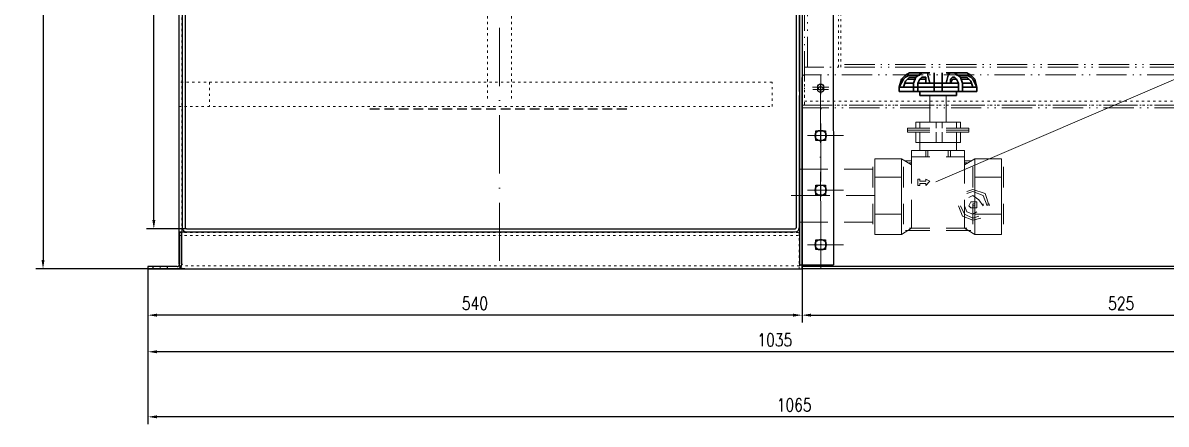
# Model space of a CAD drawing. Header units: millimetres. Extents: x 13152 to 35294, y -6229 to 14001.
# Drawn here: x 30114 to 31057, y 11417 to 11748 of the extents above; entities that cross this region are included whole.
import ezdxf

# ---------------------------------------------------------------- set-up
doc = ezdxf.new("R2010")
doc.units = ezdxf.units.MM
doc.header["$LTSCALE"] = 4
for name, pattern in [('5 双点画线', [10.5, 6.25, -1.25, 0.25, -1.25, 0.25, -1.25]), ('ACAD_ISO02W100', [15, 12, -3]), ('ACAD_ISO03W100', [1.18, 0.47, -0.71]), ('ACAD_ISO10W100', [18, 12, -3, 0, -3]), ('ACISOWELD', [3, 2, -1])]:
    doc.linetypes.add(name, pattern=pattern)
doc.layers.add('标注、文本', color=3, linetype='Continuous', lineweight=25)
doc.layers.add('铁心', color=3, linetype='Continuous', lineweight=0)
doc.styles.add('TH_GBDIM', font='romans.shx', dxfattribs={"width": 0.8, "bigfont": 'gbcbig.shx'})
doc.dimstyles.new('TH_GBDIM1', dxfattribs={"dimscale": 3, "dimtxt": 3.5, "dimasz": 2.5, "dimexe": 2, "dimexo": 0, "dimgap": 1.5, "dimtad": 1, "dimdec": 1, "dimzin": 0, "dimdsep": 46, "dimtxsty": 'TH_GBDIM', "dimcen": 2.5, "dimclrd": 3, "dimclre": 256, "dimclrt": 2, "dimadec": 0, "dimazin": 0, "dimtfac": 0.714286, "dimtdec": 1, "dimtmove": 0, "dimatfit": 3, "dimfxl": 1, "dimtzin": 0, "dimlwd": -1, "dimlwe": -1, "dimarcsym": 0})

# ---------------------------------------------------------------- blocks, each defined once
blk = doc.blocks.new('*D256')
at = {"layer": 'Defpoints', "color": 0}
for p in [(30247.3, 12394.92), (30130.23, 11544.92), (30247.3, 11544.92)]:
    blk.add_point(p, dxfattribs=at)
at = {"layer": '标注、文本'}
for p, q in [((30247.3, 12394.92), (30124.23, 12394.92)), ((30247.3, 11544.92), (30124.23, 11544.92))]:
    blk.add_line(p, q, dxfattribs=at)
at = {"layer": '标注、文本', "color": 3}
blk.add_line((30130.23, 12387.42), (30130.23, 11552.42), dxfattribs=at)
for points in [[(30128.98, 12387.42), (30131.48, 12387.42), (30130.23, 12394.92)], [(30128.98, 11552.42), (30131.48, 11552.42), (30130.23, 11544.92)]]:
    blk.add_solid(points, dxfattribs=at)
at = {"layer": '标注、文本', "color": 2, "insert": (30120.48, 11969.92), "char_height": 10.5, "attachment_point": 5, "rotation": 90, "style": 'TH_GBDIM'}
blk.add_mtext('850.0', dxfattribs=at)
blk = doc.blocks.new('*D275')
at = {"layer": 'Defpoints', "color": 0}
for p in [(30216.83, 11546.92), (31251.8, 11548.92), (30216.83, 11476.62)]:
    blk.add_point(p, dxfattribs=at)
at = {"layer": '标注、文本'}
for p, q in [((30216.83, 11546.92), (30216.83, 11470.62)), ((31251.8, 11548.92), (31251.8, 11470.62))]:
    blk.add_line(p, q, dxfattribs=at)
at = {"layer": '标注、文本', "color": 3}
blk.add_line((31244.3, 11476.62), (30224.33, 11476.62), dxfattribs=at)
for points in [[(30224.33, 11477.87), (30224.33, 11475.37), (30216.83, 11476.62)], [(31244.3, 11477.87), (31244.3, 11475.37), (31251.8, 11476.62)]]:
    blk.add_solid(points, dxfattribs=at)
at = {"layer": '标注、文本', "color": 2, "insert": (30734.32, 11486.37), "char_height": 10.5, "attachment_point": 5, "style": 'TH_GBDIM'}
blk.add_mtext('1035', dxfattribs=at)
blk = doc.blocks.new('*D276')
at = {"layer": 'Defpoints', "color": 0}
for p in [(31283.8, 11679.92), (30756.8, 11544.92), (31283.8, 11506.82)]:
    blk.add_point(p, dxfattribs=at)
at = {"layer": '标注、文本'}
for p, q in [((31283.8, 11679.92), (31283.8, 11500.82)), ((30756.8, 11544.92), (30756.8, 11500.82))]:
    blk.add_line(p, q, dxfattribs=at)
at = {"layer": '标注、文本', "color": 3}
blk.add_line((30764.3, 11506.82), (31276.3, 11506.82), dxfattribs=at)
for points in [[(30764.3, 11508.07), (30764.3, 11505.57), (30756.8, 11506.82)], [(31276.3, 11508.07), (31276.3, 11505.57), (31283.8, 11506.82)]]:
    blk.add_solid(points, dxfattribs=at)
at = {"layer": '标注、文本', "color": 2, "insert": (31020.3, 11516.57), "char_height": 10.5, "attachment_point": 5, "style": 'TH_GBDIM'}
blk.add_mtext('525', dxfattribs=at)
blk = doc.blocks.new('*D258')
at = {"layer": 'Defpoints', "color": 0}
for p in [(31283.8, 11679.92), (30216.83, 11546.92), (30216.83, 11422.97)]:
    blk.add_point(p, dxfattribs=at)
at = {"layer": '标注、文本'}
for p, q in [((31283.8, 11679.92), (31283.8, 11416.97)), ((30216.83, 11546.92), (30216.83, 11416.97))]:
    blk.add_line(p, q, dxfattribs=at)
at = {"layer": '标注、文本', "color": 3}
blk.add_line((31276.3, 11422.97), (30224.33, 11422.97), dxfattribs=at)
for points in [[(30224.33, 11424.22), (30224.33, 11421.72), (30216.83, 11422.97)], [(31276.3, 11424.22), (31276.3, 11421.72), (31283.8, 11422.97)]]:
    blk.add_solid(points, dxfattribs=at)
at = {"layer": '标注、文本', "color": 2, "insert": (30750.32, 11432.72), "char_height": 10.5, "attachment_point": 5, "style": 'TH_GBDIM'}
blk.add_mtext('1065', dxfattribs=at)
blk = doc.blocks.new('*D262')
at = {"layer": 'Defpoints', "color": 0}
for p in [(30216.83, 11544.92), (30756.8, 11544.92), (30216.83, 11506.82)]:
    blk.add_point(p, dxfattribs=at)
at = {"layer": '标注、文本'}
for p, q in [((30216.83, 11544.92), (30216.83, 11500.82)), ((30756.8, 11544.92), (30756.8, 11500.82))]:
    blk.add_line(p, q, dxfattribs=at)
at = {"layer": '标注、文本', "color": 3}
blk.add_line((30749.3, 11506.82), (30224.33, 11506.82), dxfattribs=at)
for points in [[(30224.33, 11508.07), (30224.33, 11505.57), (30216.83, 11506.82)], [(30749.3, 11508.07), (30749.3, 11505.57), (30756.8, 11506.82)]]:
    blk.add_solid(points, dxfattribs=at)
at = {"layer": '标注、文本', "color": 2, "insert": (30486.82, 11516.57), "char_height": 10.5, "attachment_point": 5, "style": 'TH_GBDIM'}
blk.add_mtext('540', dxfattribs=at)
blk = doc.blocks.new('*D283')
at = {"layer": 'Defpoints', "color": 0}
for p in [(30221.69, 12392.42), (30248.55, 12392.42), (30248.55, 11577.92)]:
    blk.add_point(p, dxfattribs=at)
at = {"layer": '标注、文本', "linetype": 'ByBlock'}
for p, q in [((30248.55, 12392.42), (30215.69, 12392.42)), ((30248.55, 11577.92), (30215.69, 11577.92))]:
    blk.add_line(p, q, dxfattribs=at)
at = {"layer": '标注、文本', "color": 3, "linetype": 'ByBlock'}
blk.add_line((30221.69, 11585.42), (30221.69, 12384.92), dxfattribs=at)
at = {"layer": '标注、文本', "color": 3}
for points in [[(30220.44, 12384.92), (30222.94, 12384.92), (30221.69, 12392.42)], [(30220.44, 11585.42), (30222.94, 11585.42), (30221.69, 11577.92)]]:
    blk.add_solid(points, dxfattribs=at)
at = {"layer": '标注、文本', "color": 2, "insert": (30211.94, 11985.17), "char_height": 10.5, "attachment_point": 5, "rotation": 90, "style": 'TH_GBDIM'}
blk.add_mtext('814.5', dxfattribs=at)

msp = doc.modelspace()

# ---------------------------------------------------------------- linework, layer by layer
at = {"color": 7, "linetype": 'ACAD_ISO02W100', "lineweight": 30}
for points in [[(30845.56, 11706.55), (30842.19, 11704.86), (30838.82, 11701.49)], [(30845.56, 11704.86), (30842.19, 11703.18), (30840.5, 11701.49)], [(30845.56, 11703.18), (30843.87, 11701.49), (30842.19, 11699.81)], [(30860.73, 11706.55), (30855.67, 11706.55), (30850.62, 11703.18), (30848.93, 11698.12)], [(30855.67, 11703.18), (30853.99, 11701.49), (30852.3, 11698.12)], [(30859.04, 11698.12), (30859.04, 11701.49), (30859.04, 11703.18), (30857.36, 11703.18)], [(30862.41, 11698.12), (30860.73, 11704.86), (30860.73, 11706.55)], [(30875.9, 11698.12), (30877.58, 11704.86), (30879.27, 11706.55)], [(30875.9, 11706.55), (30892.75, 11706.55)], [(30880.95, 11703.18), (30879.27, 11701.49)], [(30889.38, 11698.12), (30887.69, 11703.18), (30882.64, 11706.55)], [(30886.01, 11698.12), (30884.32, 11701.49), (30882.64, 11703.18)], [(30899.49, 11701.49), (30896.12, 11704.86), (30892.75, 11706.55)], [(30897.81, 11701.49), (30896.12, 11703.18), (30892.75, 11704.86)], [(30896.12, 11699.81), (30894.44, 11701.49), (30892.75, 11703.18)], [(30862.41, 11691.38), (30837.13, 11691.38), (30837.13, 11694.75)], [(30862.41, 11691.38), (30837.13, 11691.38), (30837.13, 11694.75), (30848.93, 11694.75)], [(30845.56, 11701.49), (30843.87, 11701.49), (30842.19, 11699.81)], [(30855.67, 11701.49), (30853.99, 11701.49), (30852.3, 11698.12)], [(30852.3, 11691.38), (30852.3, 11698.12), (30852.3, 11694.75)], [(30852.3, 11694.75), (30886.01, 11694.75)], [(30859.04, 11701.49), (30857.36, 11701.49)], [(30859.04, 11701.49), (30859.04, 11698.12)], [(30901.18, 11694.75), (30901.18, 11691.38), (30875.9, 11691.38)], [(30889.38, 11694.75), (30901.18, 11694.75), (30901.18, 11691.38), (30875.9, 11691.38)], [(30879.27, 11698.12), (30880.95, 11701.49)], [(30886.01, 11698.12), (30884.32, 11701.49), (30882.64, 11701.49)], [(30886.01, 11691.38), (30886.01, 11698.12), (30886.01, 11694.75)], [(30896.12, 11699.81), (30894.44, 11701.49), (30892.75, 11701.49)]]:
    msp.add_lwpolyline(points, dxfattribs=at)
msp.add_lwpolyline([(30884.32, 11691.38), (30884.32, 11688.01), (30853.99, 11688.01), (30853.99, 11691.38)], close=True, dxfattribs=at)
at = {"color": 2, "linetype": 'ACAD_ISO02W100', "lineweight": 13}
for points in [[(30875.9, 11688.01), (30875.9, 11666.1), (30862.41, 11666.1), (30862.41, 11688.01)], [(30884.32, 11649.24), (30884.32, 11642.5), (30853.99, 11642.5), (30853.99, 11649.24)], [(30901.18, 11597), (30901.18, 11600.37), (30897.81, 11600.37), (30896.12, 11600.37), (30894.44, 11597), (30896.12, 11595.31), (30897.81, 11595.31), (30901.18, 11595.31)], [(30899.49, 11597), (30899.49, 11598.68), (30897.81, 11598.68), (30897.81, 11597)]]:
    msp.add_lwpolyline(points, close=True, dxfattribs=at)
for points in [[(30850.62, 11661.04), (30850.62, 11666.1), (30887.69, 11666.1), (30887.69, 11661.04)], [(30862.41, 11659.36), (30843.87, 11659.36), (30843.87, 11661.04), (30862.41, 11661.04)], [(30862.41, 11657.67), (30843.87, 11657.67), (30843.87, 11659.36), (30862.41, 11659.36)], [(30887.69, 11657.67), (30887.69, 11649.24), (30850.62, 11649.24), (30850.62, 11657.67)], [(30894.44, 11661.04), (30894.44, 11659.36), (30875.9, 11659.36)], [(30875.9, 11661.04), (30894.44, 11661.04)], [(30894.44, 11659.36), (30894.44, 11657.67), (30875.9, 11657.67)], [(30875.9, 11659.36), (30894.44, 11659.36)], [(30862.41, 11637.45), (30847.24, 11637.45), (30847.24, 11642.5), (30862.41, 11642.5)], [(30847.24, 11637.45), (30847.24, 11615.53)], [(30891.07, 11642.5), (30891.07, 11637.45), (30875.9, 11637.45)], [(30875.9, 11642.5), (30891.07, 11642.5)], [(30891.07, 11637.45), (30891.07, 11615.53)], [(30815.22, 11612.16), (30815.22, 11629.02)], [(30816.91, 11635.76), (30816.91, 11620.59), (30816.91, 11590.25), (30816.91, 11573.4)], [(30838.82, 11635.76), (30838.82, 11620.59), (30838.82, 11590.25), (30838.82, 11573.4)], [(30921.4, 11635.76), (30921.4, 11620.59), (30899.49, 11620.59)], [(30899.49, 11635.76), (30899.49, 11620.59), (30899.49, 11590.25), (30899.49, 11573.4)], [(30921.4, 11635.76), (30921.4, 11620.59), (30921.4, 11590.25), (30921.4, 11573.4)], [(30923.09, 11612.16), (30923.09, 11629.02)], [(30754.55, 11627.33), (30778.14, 11627.33)], [(30791.63, 11627.33), (30815.22, 11627.33)], [(30852.3, 11618.91), (30853.99, 11618.91), (30853.99, 11617.22)], [(30852.3, 11618.91), (30852.3, 11617.22)], [(30859.04, 11618.91), (30862.41, 11617.22), (30859.04, 11613.85)], [(30859.04, 11618.91), (30859.04, 11617.22)], [(30852.3, 11613.85), (30853.99, 11613.85), (30853.99, 11615.53)], [(30859.04, 11613.85), (30859.04, 11615.53), (30853.99, 11615.53)], [(30911.29, 11597), (30907.92, 11607.11), (30897.81, 11610.48), (30892.75, 11608.79)], [(30909.61, 11597), (30906.23, 11605.42), (30897.81, 11608.79), (30892.75, 11607.11)], [(30756.23, 11605.42), (30779.83, 11605.42)], [(30793.31, 11605.42), (30816.91, 11605.42)], [(30847.24, 11602.05), (30847.24, 11578.46)], [(30891.07, 11602.05), (30891.07, 11578.46), (30899.49, 11573.4)], [(30906.23, 11597), (30902.86, 11602.05), (30897.81, 11605.42), (30894.44, 11603.74)], [(30840.5, 11598.68), (30840.5, 11581.83)], [(30886.01, 11597), (30889.38, 11588.57), (30897.81, 11585.2), (30904.55, 11586.88)], [(30887.69, 11597), (30891.07, 11590.25), (30897.81, 11586.88), (30902.86, 11588.57)], [(30891.07, 11597), (30892.75, 11591.94), (30897.81, 11590.25), (30901.18, 11591.94)], [(30897.81, 11598.68), (30897.81, 11581.83)], [(30921.4, 11590.25), (30899.49, 11590.25)], [(30909.61, 11597), (30909.61, 11598.68)], [(30911.29, 11597), (30911.29, 11598.68)], [(30754.55, 11583.51), (30778.14, 11583.51)], [(30791.63, 11583.51), (30815.22, 11583.51)], [(30842.19, 11576.77), (30862.41, 11576.77)], [(30845.56, 11578.46), (30862.41, 11578.46)], [(30875.9, 11578.46), (30891.07, 11578.46)], [(30875.9, 11578.46), (30892.75, 11578.46)], [(30875.9, 11576.77), (30896.12, 11576.77)]]:
    msp.add_lwpolyline(points, dxfattribs=at)
at = {"color": 7, "linetype": 'ACAD_ISO02W100', "lineweight": 30}
for points in [[(30845.56, 11706.55), (30845.56, 11706.55), (30862.41, 11706.55), (30862.41, 11706.55)], [(30845.56, 11704.86), (30845.56, 11704.86), (30853.99, 11704.86), (30853.99, 11704.86)], [(30845.56, 11703.18), (30845.56, 11703.18), (30850.62, 11703.18), (30850.62, 11703.18)], [(30855.67, 11703.18), (30855.67, 11703.18), (30857.36, 11703.18), (30857.36, 11703.18)], [(30865.78, 11706.55), (30865.78, 11706.55), (30865.78, 11691.38), (30865.78, 11691.38)], [(30872.53, 11706.55), (30872.53, 11706.55), (30872.53, 11691.38), (30872.53, 11691.38)], [(30877.58, 11704.86), (30877.58, 11704.86), (30877.58, 11706.55), (30877.58, 11706.55)], [(30882.64, 11706.55), (30882.64, 11706.55), (30879.27, 11706.55), (30879.27, 11706.55)], [(30882.64, 11703.18), (30882.64, 11703.18), (30880.95, 11703.18), (30880.95, 11703.18)], [(30892.75, 11704.86), (30892.75, 11704.86), (30884.32, 11704.86), (30884.32, 11704.86)], [(30892.75, 11703.18), (30892.75, 11703.18), (30887.69, 11703.18), (30887.69, 11703.18)], [(30837.13, 11694.75), (30837.13, 11694.75), (30840.5, 11701.49), (30840.5, 11701.49)], [(30840.5, 11694.75), (30840.5, 11694.75), (30842.19, 11699.81), (30842.19, 11699.81)], [(30840.5, 11694.75), (30840.5, 11694.75), (30842.19, 11699.81), (30842.19, 11699.81)], [(30848.93, 11694.75), (30848.93, 11694.75), (30840.5, 11694.75), (30840.5, 11694.75)], [(30842.19, 11698.12), (30842.19, 11698.12), (30848.93, 11698.12), (30848.93, 11698.12)], [(30845.56, 11701.49), (30845.56, 11701.49), (30850.62, 11701.49), (30850.62, 11701.49)], [(30848.93, 11698.12), (30848.93, 11698.12), (30848.93, 11691.38), (30848.93, 11691.38)], [(30848.93, 11694.75), (30848.93, 11694.75), (30852.3, 11694.75), (30852.3, 11694.75)], [(30852.3, 11698.12), (30852.3, 11698.12), (30886.01, 11698.12), (30886.01, 11698.12)], [(30886.01, 11694.75), (30886.01, 11694.75), (30852.3, 11694.75), (30852.3, 11694.75)], [(30855.67, 11701.49), (30855.67, 11701.49), (30857.36, 11701.49), (30857.36, 11701.49)], [(30879.27, 11701.49), (30879.27, 11701.49), (30879.27, 11698.12), (30879.27, 11698.12)], [(30882.64, 11701.49), (30882.64, 11701.49), (30880.95, 11701.49), (30880.95, 11701.49)], [(30892.75, 11701.49), (30892.75, 11701.49), (30887.69, 11701.49), (30887.69, 11701.49)], [(30889.38, 11698.12), (30889.38, 11698.12), (30896.12, 11698.12), (30896.12, 11698.12)], [(30896.12, 11698.12), (30896.12, 11698.12), (30889.38, 11698.12), (30889.38, 11698.12)], [(30889.38, 11698.12), (30889.38, 11698.12), (30889.38, 11691.38), (30889.38, 11691.38)], [(30901.18, 11694.75), (30901.18, 11694.75), (30889.38, 11694.75), (30889.38, 11694.75)], [(30889.38, 11694.75), (30889.38, 11694.75), (30897.81, 11694.75), (30897.81, 11694.75)], [(30897.81, 11694.75), (30897.81, 11694.75), (30896.12, 11699.81), (30896.12, 11699.81)], [(30897.81, 11694.75), (30897.81, 11694.75), (30896.12, 11699.81), (30896.12, 11699.81)], [(30901.18, 11694.75), (30901.18, 11694.75), (30897.81, 11701.49), (30897.81, 11701.49)], [(30901.18, 11694.75), (30901.18, 11694.75), (30899.49, 11701.49), (30899.49, 11701.49)], [(30901.18, 11691.38), (30901.18, 11691.38), (30901.18, 11694.75), (30901.18, 11694.75)]]:
    msp.add_open_spline(points, degree=3, dxfattribs=at)
at = {"color": 2, "linetype": 'ACAD_ISO02W100', "lineweight": 13}
for points in [[(30853.99, 11666.1), (30853.99, 11666.1), (30853.99, 11661.04), (30853.99, 11661.04)], [(30867.47, 11666.1), (30867.47, 11666.1), (30867.47, 11661.04), (30867.47, 11661.04)], [(30872.53, 11666.1), (30872.53, 11666.1), (30872.53, 11661.04), (30872.53, 11661.04)], [(30884.32, 11666.1), (30884.32, 11666.1), (30884.32, 11661.04), (30884.32, 11661.04)], [(30853.99, 11657.67), (30853.99, 11657.67), (30853.99, 11649.24), (30853.99, 11649.24)], [(30867.47, 11657.67), (30867.47, 11657.67), (30867.47, 11649.24), (30867.47, 11649.24)], [(30872.53, 11657.67), (30872.53, 11657.67), (30872.53, 11649.24), (30872.53, 11649.24)], [(30884.32, 11657.67), (30884.32, 11657.67), (30884.32, 11649.24), (30884.32, 11649.24)], [(30859.04, 11642.5), (30859.04, 11642.5), (30859.04, 11637.45), (30859.04, 11637.45)], [(30860.73, 11642.5), (30860.73, 11642.5), (30860.73, 11637.45), (30860.73, 11637.45)], [(30877.58, 11642.5), (30877.58, 11642.5), (30877.58, 11637.45), (30877.58, 11637.45)], [(30879.27, 11642.5), (30879.27, 11642.5), (30879.27, 11637.45), (30879.27, 11637.45)], [(30816.91, 11635.76), (30816.91, 11635.76), (30827.02, 11635.76), (30827.02, 11635.76)], [(30816.91, 11620.59), (30816.91, 11620.59), (30816.91, 11635.76), (30816.91, 11635.76)], [(30827.02, 11635.76), (30827.02, 11635.76), (30838.82, 11635.76), (30838.82, 11635.76)], [(30838.82, 11635.76), (30838.82, 11635.76), (30847.24, 11630.7), (30847.24, 11630.7)], [(30840.5, 11629.02), (30840.5, 11629.02), (30840.5, 11612.16), (30840.5, 11612.16)], [(30842.19, 11634.07), (30842.19, 11634.07), (30847.24, 11634.07), (30847.24, 11634.07)], [(30845.56, 11632.39), (30845.56, 11632.39), (30847.24, 11632.39), (30847.24, 11632.39)], [(30899.49, 11635.76), (30899.49, 11635.76), (30891.07, 11630.7), (30891.07, 11630.7)], [(30891.07, 11634.07), (30891.07, 11634.07), (30896.12, 11634.07), (30896.12, 11634.07)], [(30891.07, 11632.39), (30891.07, 11632.39), (30892.75, 11632.39), (30892.75, 11632.39)], [(30897.81, 11629.02), (30897.81, 11629.02), (30897.81, 11612.16), (30897.81, 11612.16)], [(30921.4, 11635.76), (30921.4, 11635.76), (30899.49, 11635.76), (30899.49, 11635.76)], [(30816.91, 11620.59), (30816.91, 11620.59), (30827.02, 11620.59), (30827.02, 11620.59)], [(30827.02, 11620.59), (30827.02, 11620.59), (30838.82, 11620.59), (30838.82, 11620.59)], [(30852.3, 11613.85), (30852.3, 11613.85), (30852.3, 11617.22), (30852.3, 11617.22)], [(30853.99, 11617.22), (30853.99, 11617.22), (30859.04, 11617.22), (30859.04, 11617.22)], [(30815.22, 11581.83), (30815.22, 11581.83), (30815.22, 11598.68), (30815.22, 11598.68)], [(30816.91, 11590.25), (30816.91, 11590.25), (30827.02, 11590.25), (30827.02, 11590.25)], [(30827.02, 11590.25), (30827.02, 11590.25), (30838.82, 11590.25), (30838.82, 11590.25)], [(30906.23, 11597), (30906.23, 11597), (30906.23, 11598.68), (30906.23, 11598.68)], [(30923.09, 11581.83), (30923.09, 11581.83), (30923.09, 11598.68), (30923.09, 11598.68)], [(30825.33, 11573.4), (30825.33, 11573.4), (30816.91, 11573.4), (30816.91, 11573.4)], [(30838.82, 11573.4), (30838.82, 11573.4), (30825.33, 11573.4), (30825.33, 11573.4)], [(30838.82, 11573.4), (30838.82, 11573.4), (30847.24, 11578.46), (30847.24, 11578.46)], [(30847.24, 11578.46), (30847.24, 11578.46), (30862.41, 11578.46), (30862.41, 11578.46)], [(30899.49, 11573.4), (30899.49, 11573.4), (30921.4, 11573.4), (30921.4, 11573.4)]]:
    msp.add_open_spline(points, degree=3, dxfattribs=at)
at = {"layer": '标注、文本', "color": 2, "linetype": 'ACAD_ISO03W100', "lineweight": 18}
for p, q in [((30244.8, 12394.25), (30244.8, 11549.92)), ((30786.8, 11711.43), (30786.8, 12392.43)), ((30788.8, 11711.43), (30788.8, 12392.43)), ((30497.05, 12064.94), (30497.05, 11684.94)), ((30517.05, 12064.94), (30517.05, 11684.94)), ((30758.8, 11711.43), (30758.8, 11683.43)), ((30732.05, 11698.92), (30242.3, 11698.92)), ((30267.55, 11698.92), (30267.55, 11678.92)), ((30732.05, 11678.92), (30732.05, 11698.92)), ((30242.3, 11678.92), (30732.05, 11678.92)), ((30758.8, 11683.43), (31278.8, 11683.43)), ((30242.3, 11574.92), (30754.55, 11574.92)), ((30242.3, 11572.42), (30754.55, 11572.42)), ((30243.05, 11574.92), (30243.05, 11544.92)), ((30754.55, 11574.92), (30754.55, 11544.92)), ((30216.83, 11544.92), (30754.54, 11544.92)), ((30243.05, 11547.42), (30756.8, 11547.42)), ((30243.05, 11547.42), (30754.55, 11547.42))]:
    msp.add_line(p, q, dxfattribs=at)
at = {"layer": '标注、文本'}
for p, q in [((30245.05, 12394.39), (30245.05, 11578.92)), ((30247.55, 12392.42), (30247.55, 11578.92)), ((30752.05, 12400.19), (30752.05, 11687.92)), ((30782.2, 12392.43), (30782.72, 11548.42)), ((30242.3, 12389.92), (30242.3, 11549.92)), ((30754.8, 12344.92), (30754.55, 11691.27)), ((30754.8, 12306.14), (30754.8, 11547.42)), ((30756.8, 12307.07), (30756.8, 11548.42)), ((30756.8, 11544.92), (30756.8, 11702.92)), ((30752.05, 11687.92), (30752.05, 11578.92)), ((30754.55, 11687.92), (30754.55, 11578.92)), ((30768.22, 11650.92), (30768.22, 11658.92)), ((30768.22, 11658.92), (30776.22, 11658.92)), ((30776.22, 11658.92), (30776.22, 11650.92)), ((30776.22, 11650.92), (30768.22, 11650.92)), ((30768.22, 11605.92), (30768.22, 11613.92)), ((30768.22, 11613.92), (30776.22, 11613.92)), ((30776.22, 11613.92), (30776.22, 11605.92)), ((30776.22, 11605.92), (30768.22, 11605.92)), ((30242.3, 11575.42), (30751.05, 11575.42)), ((30242.83, 11574.92), (30242.83, 11548.92)), ((30244.83, 11574.92), (30242.83, 11574.92)), ((30244.8, 11577.92), (30245.19, 11577.92)), ((30244.83, 11548.92), (30244.83, 11574.92)), ((30248.55, 11577.92), (30751.05, 11577.92)), ((30768.22, 11560.92), (30768.22, 11568.92)), ((30768.22, 11568.92), (30776.22, 11568.92)), ((30776.22, 11568.92), (30776.22, 11560.92)), ((30776.22, 11560.92), (30768.22, 11560.92)), ((30240.83, 11546.92), (30216.83, 11546.92)), ((30216.83, 11546.92), (30216.83, 11544.92)), ((30216.83, 11544.92), (30756.8, 11544.92)), ((30216.83, 11544.92), (30240.83, 11544.92)), ((30220.83, 11546.92), (30220.83, 11544.92)), ((30232.83, 11546.92), (30232.83, 11544.92)), ((30754.8, 11548.42), (30782.72, 11548.42)), ((30756.8, 11548.42), (30756.8, 11544.92)), ((31247.8, 11546.92), (30756.8, 11546.92)), ((31247.8, 11544.92), (30756.8, 11544.92))]:
    msp.add_line(p, q, dxfattribs=at)
at = {"layer": '标注、文本', "color": 6, "linetype": '5 双点画线', "lineweight": 13}
for p, q in [((30761.22, 11711.43), (30761.22, 12390.43)), ((30756.8, 12311.42), (30756.8, 11679.92)), ((30758.8, 12312.42), (30758.8, 11679.92)), ((31278.8, 11713.43), (30788.8, 11713.43)), ((31278.8, 11711.43), (30758.8, 11711.43)), ((31234.8, 11704.92), (30758.8, 11704.92)), ((30756.8, 11679.92), (31283.8, 11679.92)), ((31240.8, 11679.92), (30756.8, 11679.92)), ((31240.8, 11677.92), (30756.8, 11677.92)), ((31242.8, 11679.92), (30758.8, 11679.92))]:
    msp.add_line(p, q, dxfattribs=at)
at = {"layer": '标注、文本', "color": 1, "linetype": 'ACAD_ISO10W100', "lineweight": 18}
for p, q in [((30507.05, 12248.44), (30507.05, 11544.92)), ((30772.22, 11544.92), (30772.22, 11704.92)), ((30778.97, 11694.92), (30765.47, 11694.92)), ((30772.16, 11697.07), (30772.22, 11551.7)), ((30765.63, 11692.92), (30778.69, 11692.92)), ((30772.22, 11650.92), (30772.22, 11658.92)), ((30791.13, 11654.92), (30761.3, 11654.92)), ((30764.66, 11654.92), (30779.7, 11654.92)), ((30791.13, 11609.92), (30761.3, 11609.92)), ((30764.66, 11609.92), (30779.7, 11609.92)), ((30772.22, 11605.92), (30772.22, 11613.92)), ((30756.23, 11605.42), (30747.86, 11605.42)), ((30791.13, 11564.92), (30761.3, 11564.92)), ((30764.71, 11564.92), (30779.72, 11564.92)), ((30772.22, 11560.92), (30772.22, 11568.92)), ((30226.83, 11546.92), (30226.83, 11544.92))]:
    msp.add_line(p, q, dxfattribs=at)
at = {"layer": '标注、文本', "color": 6, "linetype": 'ACISOWELD'}
msp.add_line((30400.05, 11676.9), (30614.05, 11676.9), dxfattribs=at)
at = {"layer": '标注、文本'}
for centre, radius in [((30772.16, 11692.92), 2.5), ((30772.22, 11694.92), 2.5), ((30772.18, 11654.92), 4.5), ((30772.18, 11609.92), 4.5), ((30772.21, 11564.92), 4.5)]:
    msp.add_circle(centre, radius, dxfattribs=at)
at = {"layer": '标注、文本', "color": 6, "linetype": '5 双点画线', "lineweight": 13}
msp.add_arc((30758.8, 11702.92), 2, 90, 180, dxfattribs=at)
at = {"layer": '标注、文本'}
for centre, radius, start, end in [((30248.55, 11578.92), 3.5, 180, 270), ((30248.55, 11578.92), 1, 180, 270), ((30751.05, 11578.92), 3.5, 270, 0), ((30751.05, 11578.92), 1, 270, 0), ((30240.83, 11548.92), 2, 270, 0), ((30240.83, 11548.92), 4, 270, 0), ((30247.3, 11549.92), 5, 180, 270)]:
    msp.add_arc(centre, radius, start, end, dxfattribs=at)
at = {"layer": '标注、文本', "color": 2, "linetype": 'ACAD_ISO03W100', "lineweight": 18}
msp.add_arc((30247.3, 11549.92), 2.5, 180, 270, dxfattribs=at)
at = {"layer": '标注、文本', "color": 7, "lineweight": 30}
msp.add_open_spline([(30837.13, 11694.75), (30837.13, 11694.75), (30838.82, 11701.49), (30838.82, 11701.49)], degree=3, dxfattribs=at)
at = {"layer": '铁心', "lineweight": 13}
msp.add_lwpolyline([(30867.3, 11616.8), (31496.24, 11886.81), (31496.24, 11886.81)], dxfattribs=at)

# ---------------------------------------------------------------- dimensions: what is measured, and where the dimension line sits
at = {"layer": '标注、文本'}
dim = msp.add_linear_dim(base=(30130.23, 11544.92), p1=(30247.3, 12394.92), p2=(30247.3, 11544.92), angle=90, dimstyle='TH_GBDIM1', dxfattribs=at)
dim.commit()
dim.dimension.update_dxf_attribs({"geometry": '*D256', "text_midpoint": (30120.48, 11969.92)})
dim = msp.add_linear_dim(base=(30221.69, 12392.42), p1=(30248.55, 11577.92), p2=(30248.55, 12392.42), angle=90, dimstyle='TH_GBDIM1', override={"dimfxl": 1.5, "dimarcsym": 1}, dxfattribs=at)
dim.commit()
dim.dimension.update_dxf_attribs({"geometry": '*D283', "text_midpoint": (30211.94, 11985.17)})
for base, p1, p2, text, picture, middle in [((30216.83, 11422.97), (31283.8, 11679.92), (30216.83, 11546.92), '1065', '*D258', (30750.32, 11432.72)), ((31283.8, 11506.82), (30756.8, 11544.92), (31283.8, 11679.92), '525', '*D276', (31020.3, 11516.57)), ((30216.83, 11476.62), (31251.8, 11548.92), (30216.83, 11546.92), '1035', '*D275', (30734.32, 11486.37)), ((30216.83, 11506.82), (30756.8, 11544.92), (30216.83, 11544.92), '540', '*D262', (30486.82, 11516.57))]:
    dim = msp.add_linear_dim(base=base, p1=p1, p2=p2, text=text, dimstyle='TH_GBDIM1', dxfattribs=at)
    dim.commit()
    dim.dimension.update_dxf_attribs({"geometry": picture, "text_midpoint": middle})

doc.saveas('drawing.dxf')
